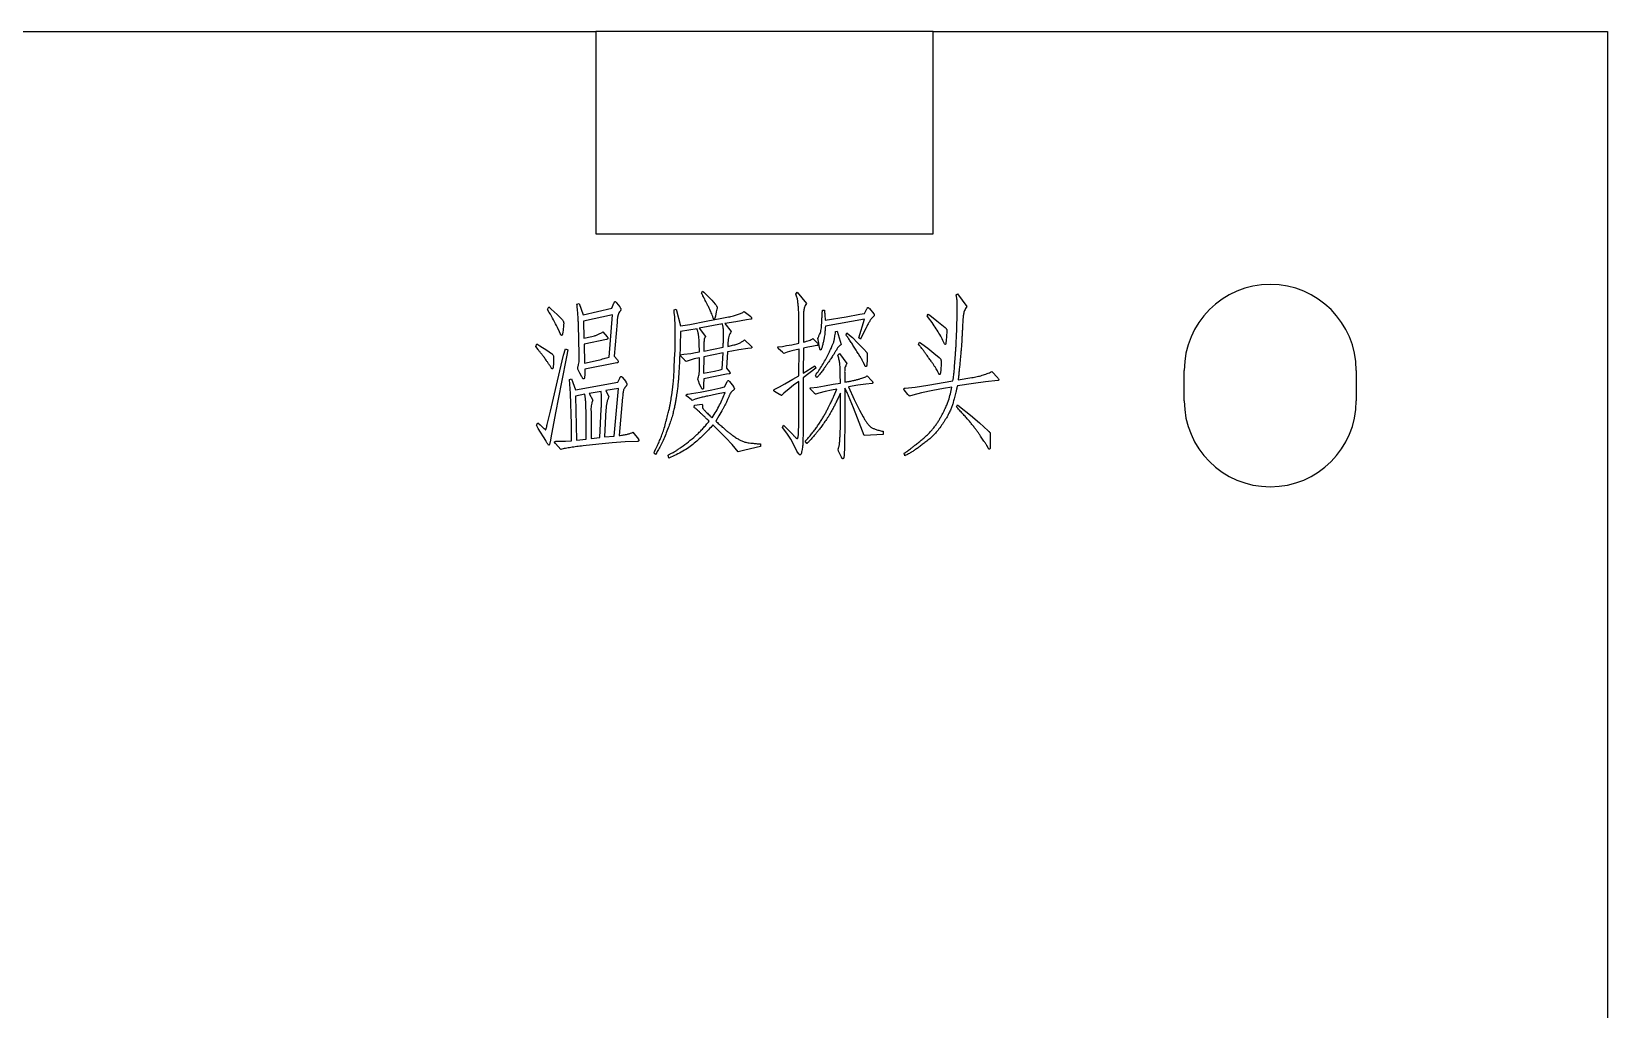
# Model space of a CAD drawing. Header units: millimetres. Extents: x 484 to 921, y 170 to 267.
# Drawn here: x 873.87 to 920.6, y 223.44 to 252.44 of the extents above; entities that cross this region are included whole.
import ezdxf

# ---------------------------------------------------------------- set-up
doc = ezdxf.new("R2010")
doc.units = ezdxf.units.MM

msp = doc.modelspace()

# ---------------------------------------------------------------- linework, layer by layer
at = {"color": 7, "linetype": 'Continuous', "lineweight": 25}
for p, q in [((872.783, 252.444), (890.602, 252.444)), ((890.602, 252.444), (890.602, 246.444)), ((900.602, 252.444), (890.602, 252.444)), ((900.602, 246.444), (900.602, 252.444)), ((900.602, 252.444), (920.602, 252.444)), ((920.602, 252.444), (920.602, 194.444)), ((890.602, 246.444), (900.602, 246.444)), ((893.742, 244.689), (893.767, 244.744)), ((893.767, 244.744), (893.802, 244.714)), ((893.802, 244.714), (893.914, 244.603)), ((893.914, 244.603), (894.044, 244.477)), ((894.044, 244.477), (894.145, 244.361)), ((896.534, 244.658), (896.579, 244.719)), ((896.579, 244.719), (896.846, 244.382)), ((901.289, 244.634), (901.324, 244.663)), ((901.31, 244.537), (901.289, 244.634)), ((901.324, 244.663), (901.601, 244.291)), ((889.168, 244.2), (889.208, 244.276)), ((889.223, 244.115), (889.168, 244.2)), ((889.208, 244.276), (889.284, 244.211)), ((889.284, 244.211), (889.455, 244.054)), ((889.455, 244.054), (889.596, 243.909)), ((890.044, 244.356), (890.109, 244.376)), ((890.109, 244.376), (890.23, 244.039)), ((890.23, 244.039), (891.076, 244.241)), ((891.096, 244.044), (890.235, 243.853)), ((891, 242.791), (891.096, 244.044)), ((891.076, 244.241), (891.141, 244.387)), ((891.217, 244.402), (891.313, 244.276)), ((892.927, 244.191), (892.987, 244.211)), ((892.931, 244.115), (892.927, 244.191)), ((892.947, 243.979), (892.931, 244.115)), ((892.987, 244.211), (893.113, 243.712)), ((893.873, 243.853), (894.336, 243.939)), ((894.084, 243.944), (894.069, 243.989)), ((894.155, 244.004), (894.135, 243.944)), ((894.175, 244.13), (894.155, 244.004)), ((894.195, 244.206), (894.175, 244.13)), ((894.336, 243.939), (894.538, 243.979)), ((895.005, 244.14), (895.197, 243.989)), ((897.324, 244.18), (897.38, 244.185)), ((897.395, 244.039), (897.405, 243.883)), ((897.405, 243.883), (898.029, 243.979)), ((898.029, 243.979), (898.437, 244.059)), ((898.437, 244.059), (898.568, 244.085)), ((898.568, 244.085), (898.638, 244.22)), ((898.719, 244.226), (898.85, 244.07)), ((900.428, 244.009), (900.459, 244.065)), ((900.468, 243.953), (900.428, 244.009)), ((900.459, 244.065), (900.504, 244.03)), ((900.504, 244.03), (900.72, 243.868)), ((901.31, 243.651), (901.319, 244.054)), ((889.525, 243.536), (889.465, 243.667)), ((889.556, 243.47), (889.525, 243.536)), ((889.646, 243.707), (889.621, 243.506)), ((890.114, 242.877), (890.089, 243.737)), ((890.235, 243.853), (890.25, 243.349)), ((890.81, 243.536), (890.945, 243.39)), ((891.232, 243.823), (891.147, 242.816)), ((893.113, 243.712), (893.39, 243.757)), ((893.606, 243.631), (893.118, 243.546)), ((893.39, 243.757), (893.873, 243.853)), ((894.357, 243.772), (893.672, 243.647)), ((893.672, 243.647), (893.858, 243.4)), ((894.392, 243.334), (894.392, 243.481)), ((894.759, 243.838), (894.427, 243.783)), ((894.427, 243.783), (894.613, 243.546)), ((895.076, 243.893), (894.759, 243.838)), ((895.197, 243.909), (895.076, 243.893)), ((896.624, 243.199), (896.624, 243.909)), ((896.76, 243.768), (896.76, 243.234)), ((898.572, 243.909), (897.41, 243.707)), ((897.712, 243.546), (897.757, 243.556)), ((897.757, 243.556), (897.878, 243.164)), ((898.024, 243.446), (898.049, 243.506)), ((898.049, 243.506), (898.129, 243.44)), ((898.402, 243.365), (898.572, 243.909)), ((898.532, 243.486), (898.457, 243.32)), ((898.618, 243.657), (898.532, 243.486)), ((900.72, 243.868), (900.962, 243.662)), ((901.017, 243.546), (900.992, 243.274)), ((888.821, 243.103), (888.856, 243.179)), ((888.891, 243.018), (888.821, 243.103)), ((888.856, 243.179), (888.941, 243.123)), ((888.941, 243.123), (889.153, 242.997)), ((889.646, 242.842), (889.702, 243.038)), ((889.702, 243.038), (889.772, 243.007)), ((889.772, 243.007), (889.732, 242.801)), ((890.25, 243.349), (890.482, 243.4)), ((890.925, 243.314), (890.255, 243.168)), ((890.255, 243.168), (890.27, 242.61)), ((893.676, 242.942), (893.672, 243.188)), ((893.808, 243.153), (893.802, 242.967)), ((893.802, 242.967), (894.381, 243.083)), ((894.386, 243.219), (894.392, 243.334)), ((894.522, 243.219), (894.518, 243.108)), ((894.518, 243.108), (894.628, 243.133)), ((894.844, 243.003), (894.638, 242.967)), ((895.116, 243.047), (894.844, 243.003)), ((895.011, 243.299), (895.207, 243.118)), ((895.207, 243.058), (895.116, 243.047)), ((896.136, 242.937), (896.02, 243.038)), ((896.031, 243.098), (896.136, 243.108)), ((896.136, 243.108), (896.257, 243.128)), ((896.257, 243.128), (896.413, 243.153)), ((896.413, 243.153), (896.624, 243.199)), ((896.63, 243.027), (896.413, 242.972)), ((896.624, 242.237), (896.63, 243.027)), ((896.76, 243.058), (896.756, 242.313)), ((896.886, 243.088), (896.76, 243.058)), ((897.007, 243.108), (896.886, 243.088)), ((897.158, 243.128), (897.007, 243.108)), ((897.042, 243.34), (897.179, 243.199)), ((897.239, 243.067), (897.203, 243.264)), ((898.129, 243.44), (898.21, 243.37)), ((898.21, 243.37), (898.367, 243.214)), ((898.367, 243.214), (898.487, 243.088)), ((898.457, 243.32), (898.402, 243.365)), ((898.487, 243.088), (898.578, 242.997)), ((900.171, 243.173), (900.197, 243.234)), ((900.202, 243.133), (900.171, 243.173)), ((900.197, 243.234), (900.272, 243.184)), ((900.272, 243.184), (900.448, 243.053)), ((900.448, 243.053), (900.629, 242.906)), ((900.937, 243.199), (900.917, 243.244)), ((889.153, 242.997), (889.294, 242.897)), ((889.349, 242.756), (889.344, 242.554)), ((889.47, 242.086), (889.646, 242.842)), ((889.732, 242.801), (889.586, 242.046)), ((890.114, 242.725), (890.114, 242.877)), ((890.27, 242.61), (890.678, 242.701)), ((891.227, 242.62), (890.281, 242.434)), ((891.147, 242.816), (891.242, 242.705)), ((892.931, 242.504), (892.951, 242.906)), ((893.224, 242.715), (893.092, 242.846)), ((893.098, 242.856), (893.218, 242.871)), ((893.218, 242.871), (893.42, 242.897)), ((893.4, 242.701), (893.284, 242.66)), ((893.52, 242.736), (893.4, 242.701)), ((893.42, 242.897), (893.556, 242.922)), ((893.676, 242.771), (893.52, 242.736)), ((893.556, 242.922), (893.676, 242.942)), ((893.676, 242.479), (893.676, 242.771)), ((893.802, 242.801), (893.797, 242.313)), ((894.377, 242.917), (893.802, 242.801)), ((894.351, 242.428), (894.377, 242.917)), ((894.507, 242.947), (894.482, 242.459)), ((894.638, 242.967), (894.507, 242.947)), ((896.181, 242.891), (896.136, 242.937)), ((896.282, 242.932), (896.181, 242.891)), ((896.413, 242.972), (896.282, 242.932)), ((897.783, 242.846), (897.827, 242.897)), ((897.827, 242.897), (898.049, 242.6)), ((898.578, 242.544), (898.543, 242.624)), ((898.649, 242.69), (898.643, 242.575)), ((898.649, 242.836), (898.649, 242.69)), ((900.629, 242.906), (900.781, 242.776)), ((900.841, 242.604), (900.831, 242.399)), ((901.244, 242.514), (901.269, 242.871)), ((889.279, 242.469), (889.259, 242.509)), ((889.259, 241.19), (889.47, 242.086)), ((889.823, 242.121), (889.878, 242.141)), ((889.853, 241.709), (889.823, 242.121)), ((889.878, 242.141), (889.999, 241.819)), ((890.129, 242.313), (890.089, 242.393)), ((890.185, 242.207), (890.129, 242.313)), ((890.281, 242.434), (890.276, 242.258)), ((891.253, 242.041), (891.313, 242.167)), ((891.383, 242.192), (891.489, 242.061)), ((893.682, 241.985), (893.647, 242.086)), ((893.797, 242.313), (894.119, 242.373)), ((893.802, 242.146), (893.797, 241.976)), ((894.477, 242.278), (893.802, 242.146)), ((894.119, 242.373), (894.291, 242.413)), ((894.291, 242.413), (894.351, 242.428)), ((894.562, 242.293), (894.477, 242.278)), ((894.482, 242.459), (894.568, 242.353)), ((896.212, 241.996), (896.448, 242.132)), ((896.448, 242.132), (896.624, 242.237)), ((896.756, 242.172), (896.751, 240.526)), ((896.756, 242.313), (897.098, 242.534)), ((897.123, 242.459), (896.756, 242.172)), ((897.098, 242.534), (897.123, 242.459)), ((897.153, 242.177), (897.113, 242.242)), ((897.858, 242.02), (897.853, 242.287)), ((897.984, 242.308), (897.989, 242.046)), ((898.649, 242.232), (898.779, 242.096)), ((900.444, 241.956), (901.193, 242.081)), ((900.776, 242.293), (900.75, 242.348)), ((901.35, 242.117), (901.757, 242.181)), ((902.522, 242.096), (902.155, 242.056)), ((902.346, 242.358), (902.522, 242.172)), ((908.052, 241.494), (908.052, 242.394)), ((913.152, 242.394), (913.152, 241.494)), ((889.586, 242.046), (889.41, 241.14)), ((889.878, 240.803), (889.853, 241.709)), ((889.999, 241.819), (891.253, 242.041)), ((890.281, 241.689), (890.004, 241.633)), ((890.004, 241.633), (890.034, 240.329)), ((890.301, 241.548), (890.281, 241.689)), ((890.764, 241.769), (890.407, 241.714)), ((890.407, 241.714), (890.512, 241.513)), ((890.774, 241.653), (890.764, 241.769)), ((891.273, 241.855), (890.9, 241.794)), ((890.9, 241.794), (890.991, 241.613)), ((891.147, 240.44), (891.273, 241.855)), ((891.398, 241.603), (891.293, 240.46)), ((893.43, 241.533), (893.304, 241.628)), ((893.334, 241.694), (893.44, 241.709)), ((893.44, 241.709), (893.697, 241.754)), ((893.727, 241.895), (893.682, 241.985)), ((893.697, 241.754), (894.044, 241.819)), ((893.797, 241.976), (893.797, 241.895)), ((894.185, 241.689), (893.923, 241.633)), ((894.044, 241.819), (894.311, 241.875)), ((894.437, 241.738), (894.185, 241.689)), ((894.311, 241.875), (894.421, 241.905)), ((894.421, 241.905), (894.502, 242.056)), ((894.568, 242.066), (894.683, 241.915)), ((896.055, 241.683), (895.905, 241.769)), ((895.91, 241.839), (896.051, 241.91)), ((896.051, 241.91), (896.212, 241.996)), ((896.181, 241.718), (896.111, 241.653)), ((896.333, 241.85), (896.181, 241.718)), ((896.463, 241.96), (896.333, 241.85)), ((896.624, 242.066), (896.463, 241.96)), ((896.619, 240.777), (896.624, 242.066)), ((896.977, 241.879), (897.163, 241.9)), ((897.078, 241.729), (896.982, 241.829)), ((897.219, 241.724), (897.123, 241.689)), ((897.163, 241.9), (897.38, 241.94)), ((897.4, 241.769), (897.219, 241.724)), ((897.38, 241.94), (897.642, 241.985)), ((897.591, 241.809), (897.4, 241.769)), ((897.747, 241.839), (897.591, 241.809)), ((897.642, 241.985), (897.858, 242.02)), ((897.662, 241.628), (897.747, 241.839)), ((897.858, 240.727), (897.858, 241.724)), ((897.989, 241.87), (897.984, 240.712)), ((898.376, 241.956), (898.094, 241.91)), ((898.094, 241.91), (898.266, 241.533)), ((898.241, 241.281), (898.1, 241.638)), ((898.613, 241.991), (898.376, 241.956)), ((898.794, 242.005), (898.613, 241.991)), ((899.86, 241.683), (899.749, 241.815)), ((899.774, 241.87), (900.071, 241.9)), ((900.001, 241.663), (899.91, 241.633)), ((900.257, 241.729), (900.001, 241.663)), ((900.071, 241.9), (900.444, 241.956)), ((900.6, 241.799), (900.257, 241.729)), ((900.917, 241.859), (900.6, 241.799)), ((901.163, 241.9), (900.917, 241.859)), ((901.803, 242.005), (901.324, 241.935)), ((902.155, 242.056), (901.803, 242.005)), ((889.163, 240.792), (889.259, 241.19)), ((889.41, 241.14), (889.274, 240.395)), ((890.316, 240.36), (890.316, 241.2)), ((890.462, 241.18), (890.467, 240.374)), ((890.724, 240.405), (890.764, 241.246)), ((890.905, 241.231), (890.865, 240.42)), ((893.465, 241.502), (893.43, 241.533)), ((893.551, 241.537), (893.465, 241.502)), ((893.52, 241.295), (893.531, 241.361)), ((893.531, 241.361), (893.762, 241.396)), ((893.661, 241.573), (893.551, 241.537)), ((894.341, 241.195), (894.251, 241.044)), ((898.361, 240.979), (898.241, 241.281)), ((898.266, 241.533), (898.422, 241.215)), ((898.422, 241.215), (898.532, 241.014)), ((901.294, 241.311), (901.33, 241.372)), ((901.334, 241.271), (901.294, 241.311)), ((901.33, 241.372), (901.39, 241.326)), ((901.39, 241.326), (901.712, 241.064)), ((888.841, 240.767), (888.881, 240.838)), ((888.897, 240.671), (888.841, 240.767)), ((888.881, 240.838), (888.952, 240.777)), ((889.118, 240.314), (888.897, 240.671)), ((888.952, 240.777), (889.062, 240.676)), ((889.883, 240.309), (889.878, 240.803)), ((894.245, 240.611), (894.075, 240.777)), ((894.251, 241.044), (894.16, 240.893)), ((896.141, 240.702), (896.172, 240.772)), ((896.267, 240.53), (896.141, 240.702)), ((896.172, 240.772), (896.308, 240.636)), ((896.615, 240.571), (896.619, 240.777)), ((897.853, 240.526), (897.858, 240.727)), ((897.984, 240.712), (897.979, 240.314)), ((898.558, 240.46), (898.361, 240.979)), ((901.712, 241.064), (901.984, 240.838)), ((901.984, 240.838), (902.24, 240.606)), ((889.566, 240.052), (889.404, 240.224)), ((889.445, 240.294), (889.702, 240.299)), ((889.702, 240.299), (889.883, 240.309)), ((890.034, 240.329), (890.316, 240.36)), ((890.693, 240.208), (890.23, 240.158)), ((890.467, 240.374), (890.724, 240.405)), ((891.091, 240.244), (890.693, 240.208)), ((890.865, 240.42), (891.147, 240.44)), ((891.469, 240.274), (891.091, 240.244)), ((891.836, 240.289), (891.469, 240.274)), ((891.705, 240.561), (891.866, 240.36)), ((894.457, 240.395), (894.245, 240.611)), ((894.643, 240.193), (894.457, 240.395)), ((895.489, 240.213), (895.489, 240.133)), ((896.383, 240.354), (896.267, 240.53)), ((896.308, 240.636), (896.438, 240.5)), ((896.498, 240.143), (896.383, 240.354)), ((896.751, 240.526), (896.745, 240.324)), ((896.861, 240.224), (896.816, 240.294)), ((897.979, 240.314), (897.979, 240.093)), ((899.121, 240.495), (898.558, 240.46)), ((899.121, 240.591), (899.121, 240.495)), ((902.301, 240.43), (902.301, 240.178)), ((892.373, 239.896), (892.327, 239.946)), ((892.77, 239.796), (892.746, 239.881)), ((894.82, 239.982), (894.643, 240.193)), ((895.021, 240.027), (894.82, 239.982)), ((895.489, 240.133), (895.021, 240.027)), ((896.569, 240.002), (896.498, 240.143)), ((896.615, 239.931), (896.569, 240.002)), ((896.736, 240.123), (896.71, 240.002)), ((897.848, 239.902), (897.803, 239.997)), ((897.888, 239.821), (897.848, 239.902)), ((897.968, 239.922), (897.964, 239.851)), ((897.979, 240.093), (897.968, 239.922)), ((899.743, 239.937), (899.764, 239.946)), ((899.764, 239.866), (899.743, 239.937)), ((899.799, 239.881), (899.764, 239.866)), ((902.24, 240.087), (902.205, 240.153))]:
    msp.add_line(p, q, dxfattribs=at)
for centre, start, end in [((910.602, 242.394), 0, 180), ((910.602, 241.494), 180, 0)]:
    msp.add_arc(centre, 2.55, start, end, dxfattribs=at)
for points, knots in [([(891.141, 244.387), (891.145, 244.394), (891.15, 244.407), (891.158, 244.422), (891.166, 244.432), (891.178, 244.437), (891.196, 244.422), (891.209, 244.41), (891.217, 244.402)], [0, 0, 0, 0, 0.20778, 0.365912, 0.463106, 0.52513, 0.69474, 1, 1, 1, 1]), ([(894.069, 243.989), (894.064, 244.005), (894.051, 244.042), (894.025, 244.104), (893.991, 244.18), (893.951, 244.266), (893.909, 244.354), (893.87, 244.433), (893.836, 244.5), (893.806, 244.554), (893.783, 244.599), (893.764, 244.636), (893.751, 244.665), (893.745, 244.682), (893.742, 244.689)], [0, 0, 0, 0, 0.065613, 0.15215, 0.259711, 0.38963, 0.521246, 0.635158, 0.732674, 0.811676, 0.875978, 0.929912, 0.970076, 1, 1, 1, 1]), ([(896.624, 243.909), (896.624, 243.958), (896.624, 244.057), (896.616, 244.179), (896.609, 244.274), (896.605, 244.338), (896.599, 244.394), (896.594, 244.444), (896.587, 244.493), (896.575, 244.544), (896.556, 244.6), (896.542, 244.638), (896.534, 244.658)], [0, 0, 0, 0, 0.193489, 0.390198, 0.484726, 0.569389, 0.643363, 0.70659, 0.769235, 0.837839, 0.915172, 1, 1, 1, 1]), ([(901.319, 244.402), (901.319, 244.417), (901.318, 244.445), (901.314, 244.483), (901.312, 244.513), (901.31, 244.53), (901.31, 244.537)], [0, 0, 0, 0, 0.34013, 0.620446, 0.840245, 1, 1, 1, 1]), ([(889.465, 243.667), (889.427, 243.742), (889.35, 243.893), (889.266, 244.04), (889.223, 244.115)], [0, 0, 0, 0, 0.493834, 1, 1, 1, 1]), ([(890.089, 243.737), (890.089, 243.755), (890.088, 243.793), (890.084, 243.854), (890.081, 243.921), (890.075, 243.995), (890.07, 244.076), (890.062, 244.163), (890.054, 244.258), (890.048, 244.323), (890.044, 244.356)], [0, 0, 0, 0, 0.086537, 0.183973, 0.292269, 0.412708, 0.542819, 0.6839, 0.837055, 1, 1, 1, 1]), ([(891.313, 244.276), (891.319, 244.266), (891.329, 244.25), (891.342, 244.229), (891.348, 244.213), (891.352, 244.2), (891.345, 244.188), (891.338, 244.173), (891.324, 244.153), (891.301, 244.12), (891.272, 244.075), (891.256, 244.023), (891.248, 243.977), (891.242, 243.933), (891.237, 243.881), (891.234, 243.843), (891.232, 243.823)], [0, 0, 0, 0, 0.066581, 0.117955, 0.152298, 0.173911, 0.195198, 0.231428, 0.280189, 0.343792, 0.478774, 0.605878, 0.677234, 0.766713, 0.874226, 1, 1, 1, 1]), ([(892.951, 242.906), (892.953, 242.972), (892.957, 243.107), (892.958, 243.276), (892.961, 243.406), (892.96, 243.49), (892.961, 243.558), (892.958, 243.631), (892.956, 243.716), (892.953, 243.802), (892.949, 243.869), (892.949, 243.913), (892.947, 243.949), (892.947, 243.97), (892.947, 243.979)], [0, 0, 0, 0, 0.184274, 0.378254, 0.470726, 0.549283, 0.612546, 0.661925, 0.751648, 0.851844, 0.900552, 0.941574, 0.974973, 1, 1, 1, 1]), ([(894.135, 243.944), (894.133, 243.937), (894.13, 243.924), (894.112, 243.912), (894.092, 243.922), (894.087, 243.935), (894.084, 243.944)], [0, 0, 0, 0, 0.261334, 0.477241, 0.685264, 1, 1, 1, 1]), ([(894.145, 244.361), (894.152, 244.353), (894.164, 244.337), (894.18, 244.315), (894.192, 244.296), (894.2, 244.274), (894.202, 244.243), (894.198, 244.219), (894.195, 244.206)], [0, 0, 0, 0, 0.191293, 0.349765, 0.475933, 0.573181, 0.760067, 1, 1, 1, 1]), ([(894.538, 243.979), (894.586, 243.989), (894.677, 244.008), (894.803, 244.047), (894.913, 244.088), (894.976, 244.123), (895.005, 244.14)], [0, 0, 0, 0, 0.2971, 0.562045, 0.795882, 1, 1, 1, 1]), ([(895.197, 243.989), (895.205, 243.98), (895.219, 243.964), (895.227, 243.936), (895.219, 243.911), (895.204, 243.91), (895.197, 243.909)], [0, 0, 0, 0, 0.347159, 0.610585, 0.805686, 1, 1, 1, 1]), ([(896.846, 244.382), (896.835, 244.36), (896.815, 244.322), (896.79, 244.268), (896.775, 244.214), (896.768, 244.169), (896.766, 244.131), (896.765, 244.102), (896.763, 244.065), (896.763, 244.02), (896.76, 243.968), (896.761, 243.908), (896.76, 243.841), (896.76, 243.793), (896.76, 243.768)], [0, 0, 0, 0, 0.118234, 0.2037, 0.282519, 0.384462, 0.418924, 0.465221, 0.523361, 0.594504, 0.677526, 0.772369, 0.88026, 1, 1, 1, 1]), ([(897.203, 243.264), (897.201, 243.276), (897.197, 243.295), (897.193, 243.321), (897.191, 243.338), (897.19, 243.351), (897.197, 243.364), (897.206, 243.386), (897.222, 243.42), (897.243, 243.463), (897.265, 243.518), (897.281, 243.585), (897.293, 243.661), (897.299, 243.748), (897.304, 243.844), (897.311, 243.948), (897.316, 244.062), (897.321, 244.14), (897.324, 244.18)], [0, 0, 0, 0, 0.036564, 0.063945, 0.082426, 0.091987, 0.104859, 0.13018, 0.169746, 0.222501, 0.285827, 0.358872, 0.441135, 0.533902, 0.636834, 0.749406, 0.869885, 1, 1, 1, 1]), ([(897.38, 244.185), (897.382, 244.167), (897.386, 244.134), (897.391, 244.09), (897.394, 244.06), (897.395, 244.045), (897.395, 244.039)], [0, 0, 0, 0, 0.388358, 0.679203, 0.888245, 1, 1, 1, 1]), ([(898.839, 243.994), (898.824, 243.98), (898.792, 243.952), (898.757, 243.907), (898.729, 243.86), (898.699, 243.808), (898.661, 243.738), (898.633, 243.686), (898.618, 243.657)], [0, 0, 0, 0, 0.155878, 0.312726, 0.414124, 0.562149, 0.756888, 1, 1, 1, 1]), ([(898.638, 244.22), (898.645, 244.23), (898.655, 244.243), (898.667, 244.265), (898.679, 244.261), (898.689, 244.254), (898.702, 244.241), (898.713, 244.231), (898.719, 244.226)], [0, 0, 0, 0, 0.3213026, 0.4677363, 0.5211017, 0.6198851, 0.7848769, 1, 1, 1, 1]), ([(898.85, 244.07), (898.853, 244.062), (898.857, 244.05), (898.863, 244.032), (898.858, 244.011), (898.847, 244.001), (898.839, 243.994)], [0, 0, 0, 0, 0.2798523, 0.4689164, 0.6579804, 1, 1, 1, 1]), ([(900.917, 243.244), (900.888, 243.3), (900.83, 243.417), (900.725, 243.59), (900.605, 243.771), (900.515, 243.891), (900.468, 243.953)], [0, 0, 0, 0, 0.223859, 0.46463, 0.722574, 1, 1, 1, 1]), ([(901.319, 244.054), (901.319, 244.074), (901.319, 244.111), (901.32, 244.163), (901.321, 244.207), (901.322, 244.258), (901.323, 244.322), (901.321, 244.374), (901.319, 244.402)], [0, 0, 0, 0, 0.1694909, 0.319688, 0.4462879, 0.5514371, 0.7574118, 1, 1, 1, 1]), ([(901.601, 244.291), (901.589, 244.272), (901.567, 244.234), (901.54, 244.176), (901.52, 244.12), (901.504, 244.049), (901.493, 243.963), (901.486, 243.877), (901.482, 243.798), (901.479, 243.72), (901.473, 243.621), (901.467, 243.507), (901.462, 243.39), (901.455, 243.28), (901.45, 243.184), (901.442, 243.096), (901.434, 243.004), (901.426, 242.897), (901.413, 242.769), (901.4, 242.626), (901.386, 242.481), (901.373, 242.345), (901.361, 242.225), (901.353, 242.151), (901.35, 242.117)], [0, 0, 0, 0, 0.031262, 0.060056, 0.086947, 0.112008, 0.159198, 0.204069, 0.230527, 0.266137, 0.311255, 0.365524, 0.421485, 0.471376, 0.514822, 0.552548, 0.591652, 0.640603, 0.699121, 0.767178, 0.836247, 0.898202, 0.952674, 1, 1, 1, 1]), ([(889.621, 243.506), (889.62, 243.497), (889.618, 243.481), (889.614, 243.46), (889.607, 243.444), (889.597, 243.434), (889.586, 243.433), (889.574, 243.439), (889.565, 243.453), (889.559, 243.464), (889.556, 243.47)], [0, 0, 0, 0, 0.198929, 0.356897, 0.479283, 0.568381, 0.640371, 0.726041, 0.843174, 1, 1, 1, 1]), ([(889.596, 243.909), (889.607, 243.897), (889.626, 243.877), (889.643, 243.846), (889.651, 243.817), (889.651, 243.788), (889.65, 243.751), (889.648, 243.723), (889.646, 243.707)], [0, 0, 0, 0, 0.211452, 0.386186, 0.481751, 0.615547, 0.786889, 1, 1, 1, 1]), ([(890.482, 243.4), (890.509, 243.406), (890.565, 243.418), (890.646, 243.449), (890.729, 243.486), (890.782, 243.519), (890.81, 243.536)], [0, 0, 0, 0, 0.232391, 0.477253, 0.730903, 1, 1, 1, 1]), ([(893.118, 243.546), (893.116, 243.485), (893.111, 243.364), (893.105, 243.188), (893.1, 243.019), (893.099, 242.91), (893.098, 242.856)], [0, 0, 0, 0, 0.2681642, 0.5244112, 0.7676317, 1, 1, 1, 1]), ([(893.672, 243.188), (893.672, 243.215), (893.671, 243.27), (893.663, 243.338), (893.657, 243.391), (893.653, 243.427), (893.649, 243.456), (893.644, 243.481), (893.638, 243.508), (893.631, 243.542), (893.619, 243.584), (893.611, 243.614), (893.606, 243.631)], [0, 0, 0, 0, 0.176015, 0.366118, 0.457951, 0.536598, 0.602094, 0.654504, 0.710498, 0.787014, 0.883242, 1, 1, 1, 1]), ([(894.392, 243.481), (894.392, 243.498), (894.392, 243.528), (894.39, 243.57), (894.389, 243.603), (894.387, 243.629), (894.382, 243.655), (894.376, 243.687), (894.367, 243.727), (894.36, 243.756), (894.357, 243.772)], [0, 0, 0, 0, 0.171973, 0.313688, 0.422553, 0.503837, 0.583249, 0.693863, 0.831294, 1, 1, 1, 1]), ([(894.613, 243.546), (894.6, 243.524), (894.574, 243.478), (894.548, 243.4), (894.529, 243.313), (894.525, 243.251), (894.522, 243.219)], [0, 0, 0, 0, 0.223509, 0.460545, 0.718335, 1, 1, 1, 1]), ([(897.113, 242.242), (897.149, 242.292), (897.221, 242.393), (897.319, 242.548), (897.411, 242.705), (897.479, 242.838), (897.528, 242.941), (897.563, 243.009), (897.591, 243.072), (897.615, 243.126), (897.635, 243.174), (897.651, 243.214), (897.661, 243.246), (897.671, 243.282), (897.679, 243.327), (897.69, 243.389), (897.701, 243.463), (897.708, 243.517), (897.712, 243.546)], [0, 0, 0, 0, 0.1279494, 0.2547473, 0.3799248, 0.5037378, 0.5625408, 0.6156022, 0.6624852, 0.7040984, 0.7391016, 0.7688587, 0.792084, 0.8101474, 0.8446955, 0.8879255, 0.939351, 1, 1, 1, 1]), ([(897.41, 243.707), (897.408, 243.674), (897.403, 243.603), (897.396, 243.508), (897.386, 243.419), (897.372, 243.337), (897.351, 243.241), (897.332, 243.154), (897.313, 243.087), (897.302, 243.047), (897.289, 243.02), (897.279, 243.002), (897.263, 242.997), (897.252, 243.013), (897.246, 243.036), (897.242, 243.056), (897.239, 243.067)], [0, 0, 0, 0, 0.123003, 0.266453, 0.351948, 0.454798, 0.576408, 0.716738, 0.783666, 0.835024, 0.872596, 0.894933, 0.908144, 0.925108, 0.95546, 1, 1, 1, 1]), ([(900.962, 243.662), (900.969, 243.656), (900.981, 243.644), (900.996, 243.627), (901.008, 243.613), (901.013, 243.595), (901.016, 243.573), (901.017, 243.556), (901.017, 243.546)], [0, 0, 0, 0, 0.208128, 0.373218, 0.508773, 0.608873, 0.788711, 1, 1, 1, 1]), ([(901.269, 242.871), (901.271, 242.896), (901.273, 242.943), (901.278, 243.011), (901.282, 243.073), (901.286, 243.129), (901.289, 243.179), (901.291, 243.222), (901.292, 243.26), (901.294, 243.305), (901.297, 243.365), (901.301, 243.447), (901.304, 243.544), (901.308, 243.614), (901.31, 243.651)], [0, 0, 0, 0, 0.094689, 0.181756, 0.261141, 0.332903, 0.396982, 0.452429, 0.501156, 0.542253, 0.626354, 0.730527, 0.855684, 1, 1, 1, 1]), ([(889.259, 242.509), (889.241, 242.537), (889.206, 242.588), (889.158, 242.66), (889.116, 242.72), (889.068, 242.785), (889.016, 242.857), (888.963, 242.919), (888.928, 242.964), (888.908, 242.988), (888.896, 243.005), (888.893, 243.014), (888.891, 243.018)], [0, 0, 0, 0, 0.158365, 0.295991, 0.413568, 0.510445, 0.679251, 0.835357, 0.902099, 0.951971, 0.984568, 1, 1, 1, 1]), ([(890.945, 243.39), (890.951, 243.382), (890.961, 243.368), (890.965, 243.343), (890.952, 243.319), (890.935, 243.316), (890.925, 243.314)], [0, 0, 0, 0, 0.274603, 0.51256, 0.717577, 1, 1, 1, 1]), ([(893.858, 243.4), (893.847, 243.383), (893.828, 243.35), (893.813, 243.292), (893.809, 243.227), (893.808, 243.18), (893.808, 243.153)], [0, 0, 0, 0, 0.237155, 0.448442, 0.685275, 1, 1, 1, 1]), ([(894.381, 243.083), (894.381, 243.11), (894.382, 243.155), (894.385, 243.2), (894.386, 243.219)], [0, 0, 0, 0, 0.581936, 1, 1, 1, 1]), ([(894.628, 243.133), (894.65, 243.138), (894.693, 243.148), (894.754, 243.165), (894.81, 243.184), (894.861, 243.203), (894.906, 243.225), (894.946, 243.248), (894.982, 243.272), (895.001, 243.29), (895.011, 243.299)], [0, 0, 0, 0, 0.161512, 0.311933, 0.451567, 0.580793, 0.698496, 0.808472, 0.907445, 1, 1, 1, 1]), ([(895.207, 243.118), (895.214, 243.111), (895.225, 243.098), (895.239, 243.077), (895.227, 243.06), (895.214, 243.059), (895.207, 243.058)], [0, 0, 0, 0, 0.369058, 0.590775, 0.751673, 1, 1, 1, 1]), ([(896.02, 243.038), (896.013, 243.044), (896, 243.055), (895.988, 243.078), (896.007, 243.095), (896.022, 243.097), (896.031, 243.098)], [0, 0, 0, 0, 0.328395, 0.527503, 0.705937, 1, 1, 1, 1]), ([(896.76, 243.234), (896.791, 243.241), (896.848, 243.255), (896.926, 243.281), (896.99, 243.307), (897.026, 243.33), (897.042, 243.34)], [0, 0, 0, 0, 0.313136, 0.582717, 0.811121, 1, 1, 1, 1]), ([(897.878, 243.164), (897.864, 243.153), (897.838, 243.134), (897.809, 243.108), (897.789, 243.083), (897.771, 243.056), (897.748, 243.018), (897.726, 242.98), (897.704, 242.944), (897.682, 242.909), (897.656, 242.868), (897.625, 242.822), (897.591, 242.769), (897.551, 242.711), (897.508, 242.647), (897.46, 242.579), (897.414, 242.51), (897.367, 242.447), (897.325, 242.387), (897.284, 242.335), (897.248, 242.286), (897.214, 242.245), (897.183, 242.209), (897.163, 242.187), (897.153, 242.177)], [0, 0, 0, 0, 0.044183, 0.077667, 0.095392, 0.121992, 0.157696, 0.202038, 0.228995, 0.262512, 0.301567, 0.346678, 0.398354, 0.455586, 0.51854, 0.587899, 0.657259, 0.721602, 0.780724, 0.83486, 0.883779, 0.927762, 0.966073, 1, 1, 1, 1]), ([(897.179, 243.199), (897.182, 243.191), (897.19, 243.175), (897.191, 243.152), (897.18, 243.131), (897.166, 243.129), (897.158, 243.128)], [0, 0, 0, 0, 0.2926852, 0.5567499, 0.7676209, 1, 1, 1, 1]), ([(898.543, 242.624), (898.529, 242.65), (898.499, 242.708), (898.446, 242.799), (898.382, 242.905), (898.308, 243.021), (898.232, 243.139), (898.158, 243.25), (898.09, 243.352), (898.046, 243.415), (898.024, 243.446)], [0, 0, 0, 0, 0.0903062, 0.1993214, 0.3267519, 0.4730493, 0.6229414, 0.7602578, 0.8858651, 1, 1, 1, 1]), ([(900.75, 242.348), (900.739, 242.369), (900.714, 242.413), (900.673, 242.48), (900.627, 242.552), (900.584, 242.616), (900.545, 242.671), (900.511, 242.72), (900.471, 242.774), (900.427, 242.835), (900.378, 242.901), (900.324, 242.973), (900.264, 243.051), (900.223, 243.105), (900.202, 243.133)], [0, 0, 0, 0, 0.074887, 0.157612, 0.246523, 0.342977, 0.397154, 0.459107, 0.529292, 0.607256, 0.69346, 0.78791, 0.88952, 1, 1, 1, 1]), ([(900.992, 243.274), (900.99, 243.258), (900.988, 243.232), (900.982, 243.197), (900.977, 243.176), (900.966, 243.159), (900.944, 243.173), (900.94, 243.189), (900.937, 243.199)], [0, 0, 0, 0, 0.287031, 0.493994, 0.63149, 0.702223, 0.801533, 1, 1, 1, 1]), ([(889.344, 242.554), (889.343, 242.541), (889.342, 242.516), (889.338, 242.484), (889.332, 242.461), (889.324, 242.446), (889.313, 242.439), (889.3, 242.442), (889.289, 242.453), (889.283, 242.463), (889.279, 242.469)], [0, 0, 0, 0, 0.2438917, 0.4315315, 0.5742967, 0.667594, 0.7328945, 0.7919009, 0.8796892, 1, 1, 1, 1]), ([(889.294, 242.897), (889.304, 242.889), (889.323, 242.874), (889.341, 242.843), (889.349, 242.803), (889.349, 242.773), (889.349, 242.756)], [0, 0, 0, 0, 0.245573, 0.440885, 0.671658, 1, 1, 1, 1]), ([(890.089, 242.393), (890.084, 242.407), (890.075, 242.429), (890.068, 242.459), (890.071, 242.482), (890.075, 242.504), (890.082, 242.533), (890.095, 242.58), (890.111, 242.645), (890.113, 242.698), (890.114, 242.725)], [0, 0, 0, 0, 0.1264463, 0.2156143, 0.2619353, 0.3312693, 0.4170192, 0.5262162, 0.7643904, 1, 1, 1, 1]), ([(890.678, 242.701), (890.735, 242.715), (890.843, 242.743), (890.949, 242.775), (891, 242.791)], [0, 0, 0, 0, 0.5211594, 1, 1, 1, 1]), ([(891.242, 242.705), (891.25, 242.694), (891.262, 242.677), (891.27, 242.647), (891.254, 242.624), (891.237, 242.622), (891.227, 242.62)], [0, 0, 0, 0, 0.342548, 0.566866, 0.746102, 1, 1, 1, 1]), ([(893.092, 242.846), (893.091, 242.81), (893.087, 242.74), (893.083, 242.641), (893.078, 242.55), (893.075, 242.468), (893.07, 242.396), (893.067, 242.332), (893.063, 242.278), (893.059, 242.218), (893.054, 242.154), (893.049, 242.084), (893.043, 242.022), (893.037, 241.964), (893.031, 241.903), (893.022, 241.832), (893.011, 241.747), (892.997, 241.649), (892.98, 241.54), (892.958, 241.422), (892.932, 241.296), (892.901, 241.161), (892.863, 241.014), (892.811, 240.855), (892.748, 240.682), (892.676, 240.501), (892.6, 240.323), (892.523, 240.161), (892.449, 240.02), (892.397, 239.936), (892.373, 239.896)], [0, 0, 0, 0, 0.035463, 0.067765, 0.0974, 0.123873, 0.147695, 0.168353, 0.186106, 0.200937, 0.226245, 0.249114, 0.269345, 0.287137, 0.30592, 0.329152, 0.357049, 0.389645, 0.425744, 0.464718, 0.506591, 0.551382, 0.600346, 0.654593, 0.714457, 0.78001, 0.845, 0.903059, 0.954937, 1, 1, 1, 1]), ([(893.284, 242.66), (893.282, 242.661), (893.274, 242.665), (893.262, 242.676), (893.244, 242.693), (893.231, 242.707), (893.224, 242.715)], [0, 0, 0, 0, 0.1013556, 0.3010031, 0.6023551, 1, 1, 1, 1]), ([(897.853, 242.287), (897.853, 242.32), (897.853, 242.381), (897.849, 242.468), (897.844, 242.544), (897.833, 242.63), (897.815, 242.73), (897.794, 242.807), (897.783, 242.846)], [0, 0, 0, 0, 0.172831, 0.326009, 0.460892, 0.575275, 0.787203, 1, 1, 1, 1]), ([(898.049, 242.6), (898.036, 242.576), (898.014, 242.533), (897.993, 242.479), (897.986, 242.437), (897.983, 242.401), (897.982, 242.357), (897.983, 242.325), (897.984, 242.308)], [0, 0, 0, 0, 0.2677156, 0.4702075, 0.5670225, 0.6847117, 0.8313354, 1, 1, 1, 1]), ([(898.578, 242.997), (898.587, 242.988), (898.603, 242.972), (898.623, 242.95), (898.636, 242.932), (898.646, 242.912), (898.647, 242.88), (898.648, 242.853), (898.649, 242.836)], [0, 0, 0, 0, 0.207721, 0.370123, 0.488465, 0.564064, 0.726267, 1, 1, 1, 1]), ([(898.643, 242.575), (898.642, 242.566), (898.64, 242.55), (898.635, 242.529), (898.629, 242.514), (898.619, 242.506), (898.607, 242.505), (898.597, 242.513), (898.586, 242.526), (898.581, 242.537), (898.578, 242.544)], [0, 0, 0, 0, 0.20132, 0.355819, 0.474748, 0.557834, 0.630054, 0.722243, 0.836433, 1, 1, 1, 1]), ([(900.781, 242.776), (900.788, 242.769), (900.802, 242.757), (900.818, 242.739), (900.83, 242.725), (900.837, 242.712), (900.839, 242.696), (900.84, 242.674), (900.842, 242.642), (900.841, 242.618), (900.841, 242.604)], [0, 0, 0, 0, 0.158555, 0.284349, 0.37788, 0.438357, 0.508864, 0.625033, 0.787494, 1, 1, 1, 1]), ([(890.276, 242.258), (890.274, 242.243), (890.273, 242.216), (890.268, 242.182), (890.261, 242.159), (890.25, 242.143), (890.233, 242.142), (890.219, 242.156), (890.202, 242.177), (890.192, 242.196), (890.185, 242.207)], [0, 0, 0, 0, 0.210366, 0.369486, 0.484417, 0.5587, 0.614713, 0.700012, 0.824429, 1, 1, 1, 1]), ([(891.313, 242.167), (891.317, 242.173), (891.324, 242.185), (891.333, 242.201), (891.342, 242.21), (891.352, 242.217), (891.37, 242.21), (891.378, 242.199), (891.383, 242.192)], [0, 0, 0, 0, 0.227796, 0.40093, 0.524106, 0.598833, 0.748465, 1, 1, 1, 1]), ([(892.327, 239.946), (892.331, 239.955), (892.338, 239.97), (892.345, 239.99), (892.353, 240.005), (892.359, 240.021), (892.37, 240.043), (892.384, 240.071), (892.4, 240.107), (892.42, 240.148), (892.443, 240.196), (892.48, 240.271), (892.527, 240.38), (892.581, 240.526), (892.635, 240.692), (892.676, 240.842), (892.709, 240.964), (892.731, 241.051), (892.752, 241.13), (892.77, 241.2), (892.785, 241.264), (892.797, 241.319), (892.808, 241.366), (892.818, 241.421), (892.829, 241.489), (892.844, 241.575), (892.856, 241.672), (892.871, 241.774), (892.885, 241.876), (892.896, 241.969), (892.905, 242.052), (892.911, 242.127), (892.917, 242.204), (892.922, 242.291), (892.926, 242.393), (892.93, 242.465), (892.931, 242.504)], [0, 0, 0, 0, 0.0100926, 0.0195569, 0.0233343, 0.0297669, 0.0388334, 0.0510475, 0.0656581, 0.0827862, 0.1030615, 0.1258547, 0.1777976, 0.236684, 0.3023925, 0.3755628, 0.4125784, 0.4463124, 0.4768366, 0.5044239, 0.5290089, 0.5503861, 0.5688312, 0.5840164, 0.6134081, 0.6465027, 0.6831742, 0.7235484, 0.7636054, 0.7993308, 0.8304847, 0.8573263, 0.8849882, 0.9179881, 0.9563157, 1, 1, 1, 1]), ([(893.647, 242.086), (893.643, 242.096), (893.637, 242.111), (893.627, 242.131), (893.632, 242.153), (893.638, 242.168), (893.641, 242.177)], [0, 0, 0, 0, 0.326126, 0.499981, 0.679427, 1, 1, 1, 1]), ([(893.641, 242.177), (893.647, 242.198), (893.659, 242.239), (893.669, 242.293), (893.672, 242.338), (893.676, 242.379), (893.675, 242.427), (893.676, 242.461), (893.676, 242.479)], [0, 0, 0, 0, 0.217368, 0.420487, 0.530798, 0.665448, 0.821737, 1, 1, 1, 1]), ([(894.502, 242.056), (894.507, 242.066), (894.515, 242.08), (894.531, 242.103), (894.553, 242.088), (894.562, 242.075), (894.568, 242.066)], [0, 0, 0, 0, 0.347757, 0.513389, 0.667283, 1, 1, 1, 1]), ([(894.568, 242.353), (894.573, 242.346), (894.582, 242.333), (894.587, 242.312), (894.579, 242.294), (894.568, 242.293), (894.562, 242.293)], [0, 0, 0, 0, 0.347173, 0.607793, 0.79146, 1, 1, 1, 1]), ([(897.989, 242.046), (898.03, 242.053), (898.108, 242.068), (898.221, 242.09), (898.321, 242.113), (898.409, 242.137), (898.486, 242.16), (898.551, 242.182), (898.605, 242.206), (898.635, 242.224), (898.649, 242.232)], [0, 0, 0, 0, 0.1827501, 0.3482941, 0.4981928, 0.6305041, 0.7469093, 0.8468587, 0.931138, 1, 1, 1, 1]), ([(898.779, 242.096), (898.786, 242.089), (898.797, 242.077), (898.812, 242.059), (898.819, 242.042), (898.821, 242.026), (898.812, 242.009), (898.8, 242.007), (898.794, 242.005)], [0, 0, 0, 0, 0.246172, 0.435785, 0.58602, 0.693653, 0.852043, 1, 1, 1, 1]), ([(900.831, 242.399), (900.83, 242.382), (900.829, 242.353), (900.824, 242.316), (900.817, 242.29), (900.808, 242.275), (900.797, 242.27), (900.787, 242.273), (900.78, 242.281), (900.777, 242.288), (900.776, 242.293)], [0, 0, 0, 0, 0.28906, 0.509775, 0.660518, 0.751487, 0.812377, 0.862222, 0.917864, 1, 1, 1, 1]), ([(901.193, 242.081), (901.198, 242.11), (901.207, 242.167), (901.217, 242.24), (901.224, 242.303), (901.231, 242.362), (901.237, 242.434), (901.241, 242.486), (901.244, 242.514)], [0, 0, 0, 0, 0.205929, 0.397335, 0.503957, 0.641527, 0.806145, 1, 1, 1, 1]), ([(901.757, 242.181), (901.808, 242.19), (901.909, 242.208), (902.059, 242.247), (902.205, 242.296), (902.299, 242.337), (902.346, 242.358)], [0, 0, 0, 0, 0.250769, 0.500499, 0.749283, 1, 1, 1, 1]), ([(902.522, 242.172), (902.531, 242.162), (902.544, 242.146), (902.559, 242.12), (902.546, 242.098), (902.531, 242.097), (902.522, 242.096)], [0, 0, 0, 0, 0.374918, 0.605805, 0.759907, 1, 1, 1, 1]), ([(890.764, 241.246), (890.765, 241.26), (890.766, 241.292), (890.769, 241.345), (890.77, 241.406), (890.772, 241.471), (890.772, 241.533), (890.773, 241.586), (890.774, 241.624), (890.774, 241.645), (890.774, 241.653)], [0, 0, 0, 0, 0.107959, 0.237825, 0.385894, 0.55406, 0.716713, 0.844649, 0.939694, 1, 1, 1, 1]), ([(890.991, 241.613), (890.979, 241.587), (890.954, 241.531), (890.929, 241.44), (890.912, 241.338), (890.907, 241.267), (890.905, 241.231)], [0, 0, 0, 0, 0.221025, 0.460792, 0.719495, 1, 1, 1, 1]), ([(891.489, 242.061), (891.494, 242.052), (891.504, 242.037), (891.514, 242.015), (891.522, 241.997), (891.525, 241.981), (891.522, 241.965), (891.514, 241.948), (891.501, 241.928), (891.478, 241.9), (891.45, 241.864), (891.429, 241.823), (891.42, 241.783), (891.413, 241.737), (891.404, 241.675), (891.4, 241.629), (891.398, 241.603)], [0, 0, 0, 0, 0.06008, 0.109852, 0.148387, 0.178792, 0.206227, 0.243932, 0.290635, 0.349575, 0.464751, 0.563588, 0.624118, 0.71705, 0.842924, 1, 1, 1, 1]), ([(893.304, 241.628), (893.299, 241.632), (893.288, 241.639), (893.284, 241.658), (893.291, 241.671), (893.3, 241.682), (893.316, 241.689), (893.328, 241.692), (893.334, 241.694)], [0, 0, 0, 0, 0.189613, 0.386525, 0.499805, 0.631383, 0.797685, 1, 1, 1, 1]), ([(893.923, 241.633), (893.878, 241.625), (893.79, 241.608), (893.703, 241.584), (893.661, 241.573)], [0, 0, 0, 0, 0.515386, 1, 1, 1, 1]), ([(893.797, 241.895), (893.797, 241.883), (893.796, 241.862), (893.783, 241.836), (893.764, 241.835), (893.752, 241.847), (893.739, 241.867), (893.732, 241.885), (893.727, 241.895)], [0, 0, 0, 0, 0.25803, 0.4338875, 0.5056204, 0.6078356, 0.7736794, 1, 1, 1, 1]), ([(894.049, 240.989), (894.09, 241.052), (894.171, 241.176), (894.274, 241.366), (894.366, 241.552), (894.414, 241.677), (894.437, 241.738)], [0, 0, 0, 0, 0.267874, 0.523607, 0.767329, 1, 1, 1, 1]), ([(894.683, 241.915), (894.688, 241.908), (894.698, 241.894), (894.707, 241.874), (894.713, 241.858), (894.711, 241.842), (894.705, 241.829), (894.696, 241.815), (894.68, 241.804), (894.66, 241.788), (894.636, 241.769), (894.617, 241.752), (894.606, 241.736), (894.598, 241.722), (894.587, 241.703), (894.576, 241.678), (894.562, 241.648), (894.545, 241.613), (894.526, 241.572), (894.5, 241.511), (894.466, 241.435), (894.425, 241.348), (894.382, 241.269), (894.354, 241.219), (894.341, 241.195)], [0, 0, 0, 0, 0.032989, 0.059785, 0.079315, 0.093733, 0.11616, 0.131544, 0.151237, 0.18504, 0.224425, 0.262363, 0.274525, 0.294157, 0.319779, 0.352573, 0.392981, 0.439384, 0.493408, 0.553877, 0.677539, 0.793528, 0.900727, 1, 1, 1, 1]), ([(895.905, 241.769), (895.898, 241.774), (895.886, 241.781), (895.876, 241.802), (895.888, 241.824), (895.902, 241.834), (895.91, 241.839)], [0, 0, 0, 0, 0.263718, 0.455711, 0.673197, 1, 1, 1, 1]), ([(896.111, 241.653), (896.109, 241.653), (896.102, 241.653), (896.09, 241.66), (896.074, 241.669), (896.062, 241.678), (896.055, 241.683)], [0, 0, 0, 0, 0.115511, 0.317243, 0.602534, 1, 1, 1, 1]), ([(896.816, 240.294), (896.848, 240.33), (896.911, 240.401), (897.001, 240.509), (897.084, 240.617), (897.163, 240.723), (897.236, 240.828), (897.302, 240.933), (897.363, 241.036), (897.419, 241.137), (897.467, 241.233), (897.513, 241.32), (897.551, 241.396), (897.584, 241.462), (897.612, 241.518), (897.633, 241.564), (897.65, 241.599), (897.658, 241.62), (897.662, 241.628)], [0, 0, 0, 0, 0.091245, 0.179694, 0.265424, 0.348417, 0.42911, 0.50707, 0.582911, 0.656308, 0.725036, 0.786409, 0.840631, 0.886867, 0.926168, 0.958334, 0.982721, 1, 1, 1, 1]), ([(897.858, 241.724), (897.839, 241.682), (897.802, 241.601), (897.747, 241.484), (897.692, 241.375), (897.639, 241.274), (897.589, 241.179), (897.539, 241.093), (897.491, 241.013), (897.43, 240.921), (897.358, 240.818), (897.279, 240.708), (897.207, 240.613), (897.142, 240.533), (897.083, 240.467), (897.033, 240.409), (896.989, 240.36), (896.951, 240.319), (896.921, 240.285), (896.895, 240.26), (896.876, 240.239), (896.865, 240.228), (896.861, 240.224)], [0, 0, 0, 0, 0.075693, 0.147135, 0.214323, 0.277471, 0.336767, 0.391905, 0.44252, 0.489783, 0.574961, 0.650132, 0.71591, 0.771775, 0.820216, 0.862228, 0.898942, 0.929537, 0.954292, 0.974376, 0.989522, 1, 1, 1, 1]), ([(896.982, 241.829), (896.976, 241.836), (896.966, 241.846), (896.957, 241.862), (896.962, 241.878), (896.972, 241.879), (896.977, 241.879)], [0, 0, 0, 0, 0.382384, 0.614614, 0.774886, 1, 1, 1, 1]), ([(897.123, 241.689), (897.116, 241.692), (897.098, 241.701), (897.086, 241.718), (897.078, 241.729)], [0, 0, 0, 0, 0.350266, 1, 1, 1, 1]), ([(898.1, 241.638), (898.089, 241.661), (898.07, 241.705), (898.041, 241.767), (898.014, 241.821), (897.996, 241.854), (897.989, 241.87)], [0, 0, 0, 0, 0.295857, 0.561742, 0.795131, 1, 1, 1, 1]), ([(899.749, 241.815), (899.746, 241.817), (899.739, 241.825), (899.737, 241.843), (899.747, 241.865), (899.764, 241.868), (899.774, 241.87)], [0, 0, 0, 0, 0.148945, 0.379571, 0.64399, 1, 1, 1, 1]), ([(899.764, 239.946), (899.767, 239.948), (899.778, 239.955), (899.8, 239.971), (899.834, 239.996), (899.88, 240.032), (899.939, 240.075), (900.008, 240.13), (900.091, 240.193), (900.184, 240.264), (900.279, 240.341), (900.371, 240.421), (900.456, 240.504), (900.536, 240.588), (900.61, 240.673), (900.677, 240.76), (900.739, 240.849), (900.793, 240.939), (900.842, 241.027), (900.888, 241.11), (900.928, 241.189), (900.965, 241.261), (900.996, 241.329), (901.023, 241.391), (901.045, 241.448), (901.078, 241.55), (901.12, 241.699), (901.149, 241.833), (901.163, 241.9)], [0, 0, 0, 0, 0.004596, 0.015621, 0.032842, 0.056265, 0.08571, 0.121542, 0.163633, 0.211928, 0.262662, 0.311943, 0.359637, 0.406489, 0.451749, 0.496374, 0.539883, 0.582585, 0.6237, 0.662096, 0.697644, 0.730227, 0.760401, 0.787639, 0.812518, 0.834416, 0.917251, 1, 1, 1, 1]), ([(901.324, 241.935), (901.317, 241.904), (901.303, 241.842), (901.281, 241.753), (901.261, 241.67), (901.242, 241.593), (901.222, 241.523), (901.204, 241.459), (901.188, 241.4), (901.171, 241.346), (901.153, 241.294), (901.13, 241.239), (901.104, 241.181), (901.073, 241.12), (901.038, 241.055), (900.998, 240.986), (900.954, 240.914), (900.891, 240.815), (900.808, 240.694), (900.702, 240.562), (900.593, 240.445), (900.479, 240.345), (900.366, 240.257), (900.261, 240.175), (900.161, 240.101), (900.067, 240.037), (899.983, 239.981), (899.911, 239.937), (899.852, 239.904), (899.815, 239.888), (899.799, 239.881)], [0, 0, 0, 0, 0.036824, 0.07113, 0.103127, 0.132882, 0.16047, 0.185478, 0.208178, 0.22873, 0.248928, 0.271034, 0.29498, 0.320659, 0.348736, 0.378475, 0.40989, 0.443768, 0.510978, 0.574537, 0.634575, 0.691517, 0.745147, 0.795287, 0.841952, 0.885229, 0.92345, 0.95525, 0.98069, 1, 1, 1, 1]), ([(899.91, 241.633), (899.907, 241.634), (899.901, 241.637), (899.891, 241.648), (899.876, 241.663), (899.866, 241.676), (899.86, 241.683)], [0, 0, 0, 0, 0.103025, 0.302874, 0.606231, 1, 1, 1, 1]), ([(890.316, 241.2), (890.315, 241.21), (890.313, 241.233), (890.31, 241.274), (890.308, 241.326), (890.305, 241.386), (890.303, 241.444), (890.303, 241.492), (890.301, 241.525), (890.301, 241.542), (890.301, 241.548)], [0, 0, 0, 0, 0.083843, 0.199909, 0.352233, 0.536774, 0.716942, 0.856286, 0.948556, 1, 1, 1, 1]), ([(890.512, 241.513), (890.502, 241.482), (890.483, 241.426), (890.465, 241.345), (890.459, 241.264), (890.461, 241.209), (890.462, 241.18)], [0, 0, 0, 0, 0.28591, 0.517569, 0.738222, 1, 1, 1, 1]), ([(893.963, 240.888), (893.935, 240.915), (893.882, 240.967), (893.807, 241.04), (893.739, 241.103), (893.68, 241.159), (893.629, 241.205), (893.586, 241.243), (893.551, 241.272), (893.529, 241.289), (893.52, 241.295)], [0, 0, 0, 0, 0.194511, 0.368001, 0.523121, 0.657225, 0.772149, 0.867833, 0.943498, 1, 1, 1, 1]), ([(893.762, 241.396), (893.762, 241.383), (893.763, 241.359), (893.764, 241.325), (893.769, 241.298), (893.773, 241.277), (893.783, 241.26), (893.798, 241.241), (893.822, 241.216), (893.853, 241.184), (893.89, 241.145), (893.936, 241.098), (893.99, 241.046), (894.029, 241.009), (894.049, 240.989)], [0, 0, 0, 0, 0.076134, 0.139474, 0.193309, 0.234761, 0.261127, 0.308239, 0.374321, 0.459652, 0.565291, 0.69021, 0.834435, 1, 1, 1, 1]), ([(902.205, 240.153), (902.202, 240.159), (902.192, 240.175), (902.175, 240.201), (902.153, 240.235), (902.125, 240.278), (902.092, 240.328), (902.053, 240.385), (902.009, 240.45), (901.96, 240.523), (901.905, 240.602), (901.842, 240.685), (901.774, 240.772), (901.699, 240.865), (901.617, 240.96), (901.529, 241.06), (901.434, 241.164), (901.368, 241.235), (901.334, 241.271)], [0, 0, 0, 0, 0.015311, 0.037747, 0.066588, 0.102277, 0.144663, 0.193459, 0.248664, 0.310714, 0.378606, 0.45171, 0.53029, 0.613541, 0.702175, 0.795944, 0.895213, 1, 1, 1, 1]), ([(889.062, 240.676), (889.069, 240.67), (889.081, 240.66), (889.098, 240.648), (889.108, 240.64), (889.12, 240.634), (889.127, 240.654), (889.136, 240.68), (889.149, 240.731), (889.158, 240.77), (889.163, 240.792)], [0, 0, 0, 0, 0.1186154, 0.2035311, 0.2659826, 0.2964961, 0.3473521, 0.4795775, 0.699614, 1, 1, 1, 1]), ([(892.746, 239.881), (892.753, 239.886), (892.769, 239.895), (892.798, 239.909), (892.833, 239.929), (892.878, 239.951), (892.935, 239.984), (893.006, 240.029), (893.093, 240.089), (893.23, 240.185), (893.405, 240.318), (893.571, 240.462), (893.695, 240.584), (893.787, 240.679), (893.876, 240.781), (893.934, 240.852), (893.963, 240.888)], [0, 0, 0, 0, 0.015112, 0.035652, 0.060598, 0.091199, 0.130666, 0.183717, 0.250136, 0.329836, 0.499669, 0.662735, 0.743924, 0.827113, 0.912459, 1, 1, 1, 1]), ([(894.075, 240.777), (894.032, 240.729), (893.947, 240.633), (893.811, 240.494), (893.67, 240.361), (893.523, 240.231), (893.363, 240.107), (893.182, 239.995), (892.985, 239.887), (892.843, 239.827), (892.77, 239.796)], [0, 0, 0, 0, 0.116865, 0.234222, 0.351932, 0.470188, 0.591471, 0.71993, 0.85588, 1, 1, 1, 1]), ([(894.16, 240.893), (894.193, 240.862), (894.258, 240.803), (894.352, 240.718), (894.439, 240.643), (894.52, 240.576), (894.593, 240.516), (894.659, 240.466), (894.719, 240.425), (894.786, 240.381), (894.863, 240.34), (894.945, 240.299), (895.017, 240.271), (895.085, 240.254), (895.159, 240.246), (895.249, 240.235), (895.361, 240.224), (895.444, 240.217), (895.489, 240.213)], [0, 0, 0, 0, 0.0890514, 0.1709441, 0.2457315, 0.3137548, 0.3746617, 0.4285639, 0.4758141, 0.5160793, 0.5851648, 0.6442453, 0.6944784, 0.7357883, 0.7802008, 0.8391386, 0.9120797, 1, 1, 1, 1]), ([(898.532, 241.014), (898.551, 240.981), (898.585, 240.921), (898.641, 240.841), (898.692, 240.776), (898.736, 240.731), (898.775, 240.703), (898.808, 240.683), (898.847, 240.666), (898.891, 240.649), (898.94, 240.632), (898.996, 240.618), (899.057, 240.603), (899.099, 240.595), (899.121, 240.591)], [0, 0, 0, 0, 0.145462, 0.272586, 0.3817, 0.473599, 0.518357, 0.568297, 0.62426, 0.686138, 0.754119, 0.829023, 0.911272, 1, 1, 1, 1]), ([(889.274, 240.395), (889.271, 240.378), (889.265, 240.347), (889.256, 240.304), (889.248, 240.267), (889.241, 240.236), (889.233, 240.212), (889.227, 240.194), (889.222, 240.183), (889.215, 240.172), (889.196, 240.187), (889.18, 240.211), (889.15, 240.257), (889.13, 240.293), (889.118, 240.314)], [0, 0, 0, 0, 0.125425, 0.235859, 0.331316, 0.410004, 0.472515, 0.519685, 0.553039, 0.570229, 0.605261, 0.686214, 0.817065, 1, 1, 1, 1]), ([(889.404, 240.224), (889.4, 240.229), (889.392, 240.238), (889.383, 240.251), (889.379, 240.263), (889.381, 240.275), (889.39, 240.283), (889.404, 240.289), (889.423, 240.292), (889.437, 240.293), (889.445, 240.294)], [0, 0, 0, 0, 0.163817, 0.288758, 0.380705, 0.459725, 0.547774, 0.66444, 0.809639, 1, 1, 1, 1]), ([(891.293, 240.46), (891.338, 240.466), (891.421, 240.477), (891.536, 240.5), (891.629, 240.526), (891.682, 240.55), (891.705, 240.561)], [0, 0, 0, 0, 0.3197715, 0.5927661, 0.8190578, 1, 1, 1, 1]), ([(891.866, 240.36), (891.87, 240.352), (891.878, 240.336), (891.881, 240.316), (891.876, 240.301), (891.866, 240.294), (891.853, 240.289), (891.843, 240.289), (891.836, 240.289)], [0, 0, 0, 0, 0.259311, 0.491808, 0.592564, 0.695376, 0.825786, 1, 1, 1, 1]), ([(896.438, 240.5), (896.447, 240.49), (896.465, 240.47), (896.491, 240.443), (896.513, 240.42), (896.531, 240.401), (896.546, 240.386), (896.559, 240.377), (896.567, 240.37), (896.573, 240.369), (896.575, 240.369)], [0, 0, 0, 0, 0.224266, 0.417787, 0.586381, 0.724554, 0.832364, 0.916002, 0.972365, 1, 1, 1, 1]), ([(896.575, 240.369), (896.577, 240.371), (896.584, 240.374), (896.591, 240.387), (896.598, 240.404), (896.603, 240.427), (896.607, 240.455), (896.611, 240.488), (896.614, 240.528), (896.614, 240.556), (896.615, 240.571)], [0, 0, 0, 0, 0.046151, 0.109963, 0.197386, 0.306427, 0.439105, 0.599369, 0.787504, 1, 1, 1, 1]), ([(896.745, 240.324), (896.745, 240.308), (896.744, 240.27), (896.741, 240.222), (896.737, 240.182), (896.738, 240.157), (896.735, 240.138), (896.736, 240.128), (896.736, 240.123)], [0, 0, 0, 0, 0.251605, 0.562826, 0.714868, 0.84067, 0.933428, 1, 1, 1, 1]), ([(897.803, 239.997), (897.798, 240.008), (897.79, 240.025), (897.783, 240.047), (897.788, 240.061), (897.792, 240.074), (897.799, 240.093), (897.808, 240.117), (897.817, 240.148), (897.826, 240.186), (897.831, 240.232), (897.837, 240.305), (897.844, 240.404), (897.85, 240.485), (897.853, 240.526)], [0, 0, 0, 0, 0.067565, 0.104188, 0.121297, 0.147542, 0.184295, 0.231567, 0.290658, 0.362824, 0.449295, 0.549231, 0.769787, 1, 1, 1, 1]), ([(902.24, 240.606), (902.248, 240.599), (902.261, 240.587), (902.279, 240.57), (902.29, 240.554), (902.296, 240.541), (902.298, 240.523), (902.299, 240.5), (902.301, 240.468), (902.301, 240.443), (902.301, 240.43)], [0, 0, 0, 0, 0.154563, 0.279767, 0.371719, 0.437497, 0.509947, 0.63071, 0.792844, 1, 1, 1, 1]), ([(890.23, 240.158), (890.165, 240.15), (890.042, 240.136), (889.866, 240.111), (889.709, 240.084), (889.611, 240.062), (889.566, 240.052)], [0, 0, 0, 0, 0.290198, 0.554336, 0.790555, 1, 1, 1, 1]), ([(896.71, 240.002), (896.708, 239.988), (896.703, 239.963), (896.695, 239.93), (896.685, 239.907), (896.674, 239.891), (896.658, 239.886), (896.643, 239.893), (896.628, 239.909), (896.62, 239.923), (896.615, 239.931)], [0, 0, 0, 0, 0.216408, 0.389348, 0.518331, 0.607179, 0.674373, 0.747608, 0.854861, 1, 1, 1, 1]), ([(897.964, 239.851), (897.962, 239.84), (897.959, 239.821), (897.952, 239.796), (897.943, 239.779), (897.931, 239.771), (897.918, 239.774), (897.907, 239.785), (897.897, 239.8), (897.891, 239.813), (897.888, 239.821)], [0, 0, 0, 0, 0.212517, 0.376376, 0.489729, 0.566353, 0.639045, 0.726668, 0.84268, 1, 1, 1, 1]), ([(902.301, 240.178), (902.3, 240.163), (902.3, 240.135), (902.296, 240.099), (902.292, 240.074), (902.283, 240.059), (902.27, 240.055), (902.259, 240.06), (902.249, 240.072), (902.244, 240.081), (902.24, 240.087)], [0, 0, 0, 0, 0.264779, 0.467504, 0.606064, 0.690079, 0.747215, 0.809663, 0.886892, 1, 1, 1, 1])]:
    msp.add_open_spline(points, degree=3, knots=knots, dxfattribs=at)

doc.saveas('drawing.dxf')
